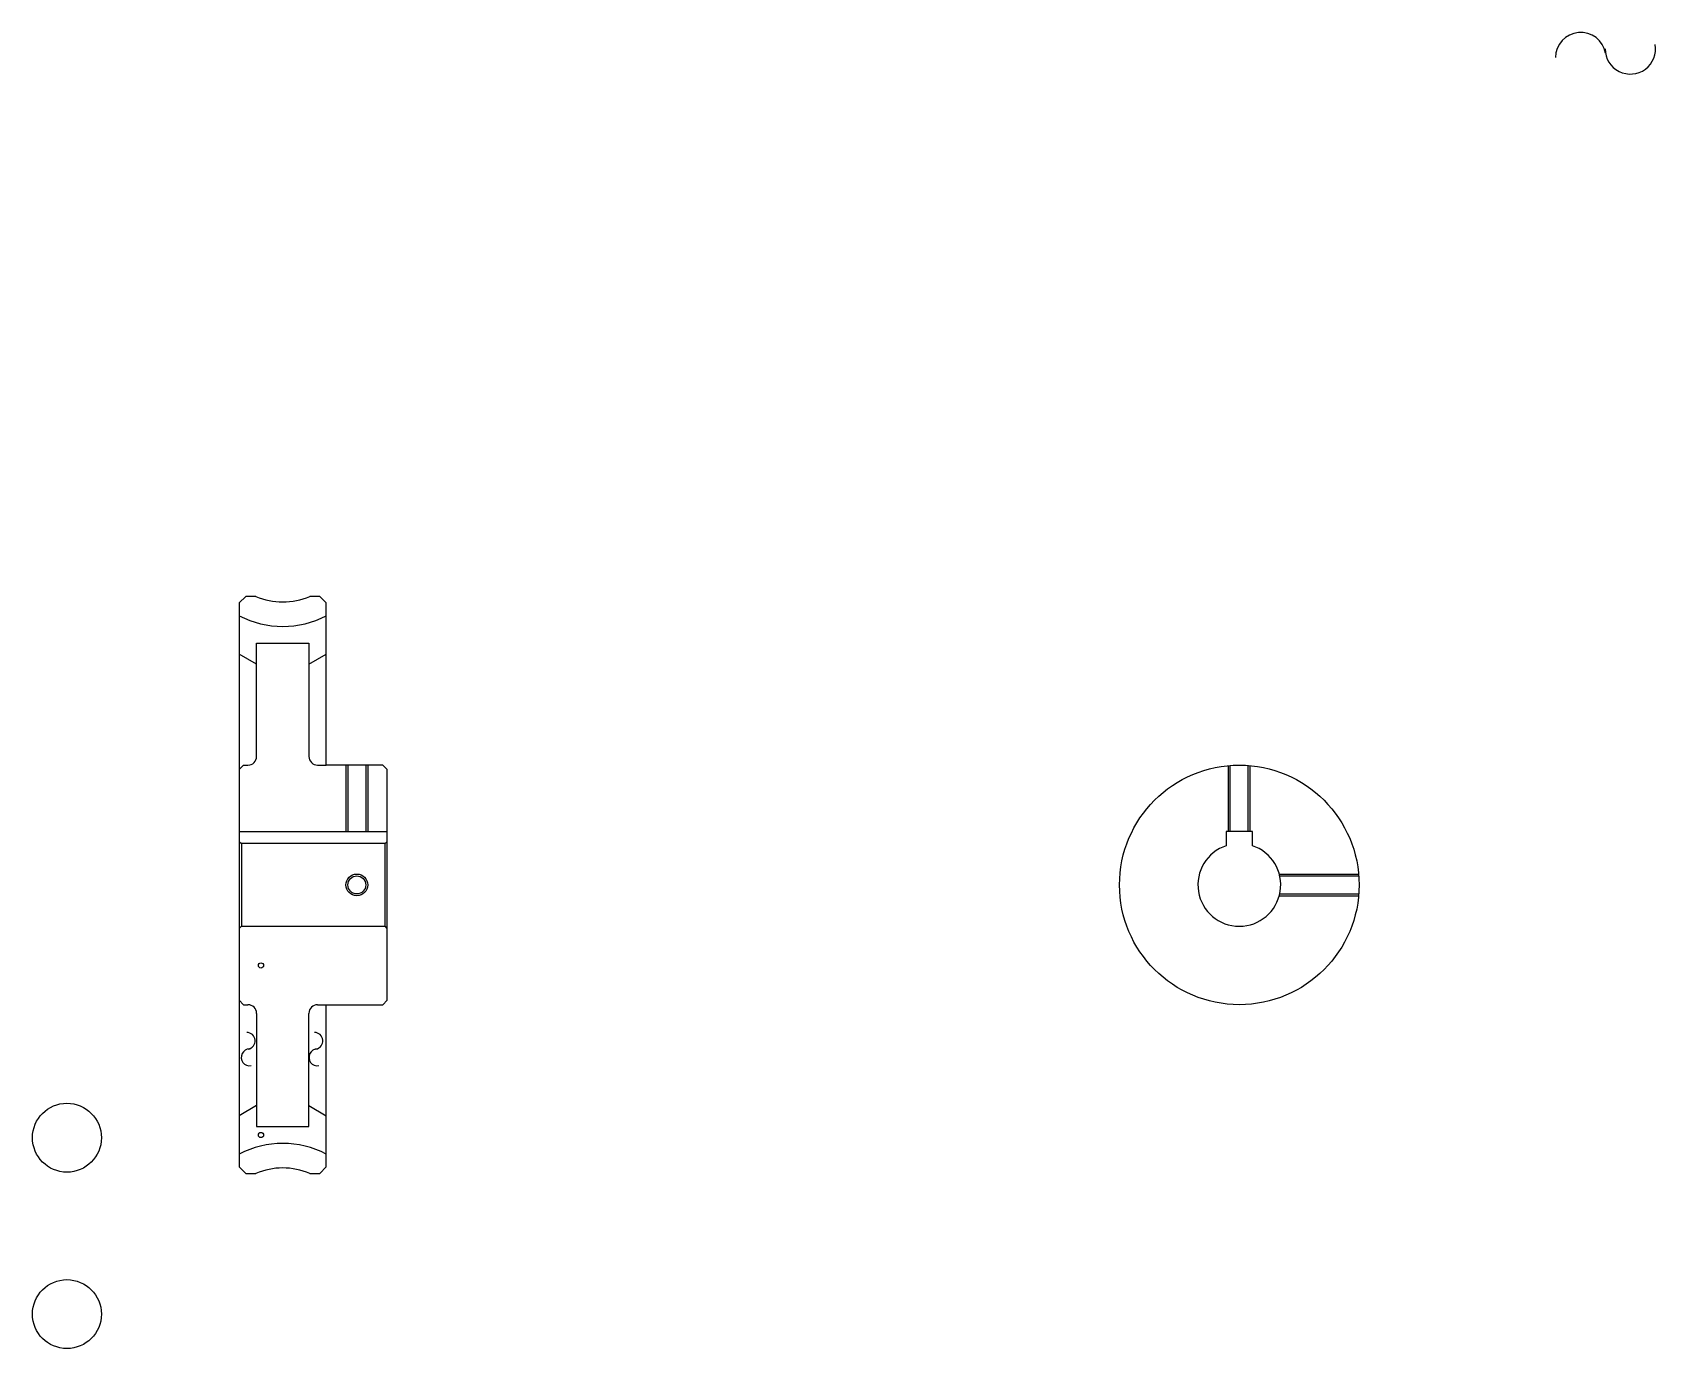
# Model space of a CAD drawing. Header units: metres. Extents: x 107 to 479, y 64 to 366.
import ezdxf

# ---------------------------------------------------------------- set-up
doc = ezdxf.new("R2010")
doc.units = ezdxf.units.M

msp = doc.modelspace()

# ---------------------------------------------------------------- linework, layer by layer
at = {"color": 4}
for p, q in [((170.266663, 225.919434), (170.266663, 199.919434)), ((158.266663, 221.110031), (154.266663, 223.419434)), ((170.266663, 221.110031), (174.266663, 223.419434)), ((172.266663, 197.919434), (174.266663, 197.919434)), ((154.266663, 182.719437), (188.266663, 182.719437)), ((188.266663, 180.419434), (187.766663, 179.919434)), ((154.266663, 160.419434), (154.766663, 160.919434)), ((188.266663, 160.419434), (187.766663, 160.919434)), ((172.266663, 142.919434), (174.266663, 142.919434)), ((170.266663, 114.919434), (170.266663, 140.919434)), ((158.266663, 119.728836), (154.266663, 117.419434)), ((170.266663, 119.728836), (174.266663, 117.419434))]:
    msp.add_line(p, q, dxfattribs=at)
for points in [[(158.066864, 236.669434), (155.766663, 236.669434), (154.266663, 235.169434), (154.266663, 160.419434)], [(170.466461, 104.169434), (172.766663, 104.169434), (174.266663, 105.669434), (174.266663, 142.919434), (187.266663, 142.919434), (188.266663, 143.919434), (188.266663, 196.919434), (187.266663, 197.919434), (174.266663, 197.919434), (174.266663, 235.169434), (172.766663, 236.669434), (170.466461, 236.669434)], [(158.266663, 199.919434), (158.266663, 225.919434), (170.266663, 225.919434)], [(154.266663, 196.919434), (155.266663, 197.919434), (156.266663, 197.919434)], [(178.766663, 197.919434), (178.766663, 182.719437)], [(179.20166, 197.919434), (179.20166, 182.719437)], [(183.331665, 197.919434), (183.331665, 182.719437)], [(183.766663, 197.919434), (183.766663, 182.719437)], [(381.377777, 182.719437), (381.377777, 197.805557)], [(381.812775, 182.719437), (381.812775, 197.841797)], [(385.94278, 182.719437), (385.94278, 197.841797)], [(386.377777, 182.719437), (386.377777, 197.805557)], [(386.877777, 179.433319), (386.877777, 182.719437), (380.877777, 182.719437), (380.877777, 179.433319)], [(154.266663, 180.419434), (154.766663, 179.919434), (154.766663, 160.919434), (187.766663, 160.919434), (187.766663, 179.919434), (154.766663, 179.919434)], [(393.042908, 172.919434), (411.263916, 172.919434)], [(393.150635, 172.484436), (411.30014, 172.484436)], [(393.042908, 167.919434), (411.263916, 167.919434)], [(393.150635, 168.354431), (411.30014, 168.354431)], [(154.266663, 160.419434), (154.266663, 105.669434), (155.766663, 104.169434), (158.066864, 104.169434)], [(154.266663, 143.919434), (155.266663, 142.919434), (156.266663, 142.919434)], [(158.266663, 140.919434), (158.266663, 114.919434), (170.266663, 114.919434)]]:
    msp.add_lwpolyline(points, dxfattribs=at)
for centre, radius in [((383.877777, 170.419434), 27.5), ((181.266663, 170.419434), 2.065)]:
    msp.add_circle(centre, radius, dxfattribs=at)
at = {"color": 7}
msp.add_circle((181.266663, 170.419434), 2.5, dxfattribs=at)
at = {"color": 5}
for centre, radius in [((159.266663, 151.919434), 0.593333), ((114.711105, 112.363876), 7.911111), ((159.266663, 112.981934), 0.593333), ((114.711105, 71.863876), 7.911111)]:
    msp.add_circle(centre, radius, dxfattribs=at)
at = {"color": 7}
for centre, radius, start, end in [((462.256134, 360.394775), 5.785, 10, 180), ((473.65036, 362.4039), 5.785, 180, 10), ((155.983704, 134.616104), 1.928333, 280, 90), ((171.543701, 134.616104), 1.928333, 280, 90), ((156.653397, 130.818024), 1.928333, 90, 280), ((172.213409, 130.818024), 1.928333, 90, 280)]:
    msp.add_arc(centre, radius, start, end, dxfattribs=at)
at = {"color": 4}
for centre, radius, start, end in [((164.266663, 251.419434), 16, 247.20175188, 292.79824812), ((164.266663, 251.419434), 21.625, 242.45612488, 297.54387512), ((156.266663, 199.919434), 2, 270, 0), ((172.266663, 199.919434), 2, 180, 270), ((383.877777, 170.419434), 9.5, 108.40848033, 71.59151967), ((156.266663, 140.919434), 2, 0, 90), ((172.266663, 140.919434), 2, 90, 180), ((164.266663, 89.419434), 21.625, 62.45612488, 117.54387512), ((164.266663, 89.419434), 16, 67.20175188, 112.79824812)]:
    msp.add_arc(centre, radius, start, end, dxfattribs=at)

doc.saveas('drawing.dxf')
